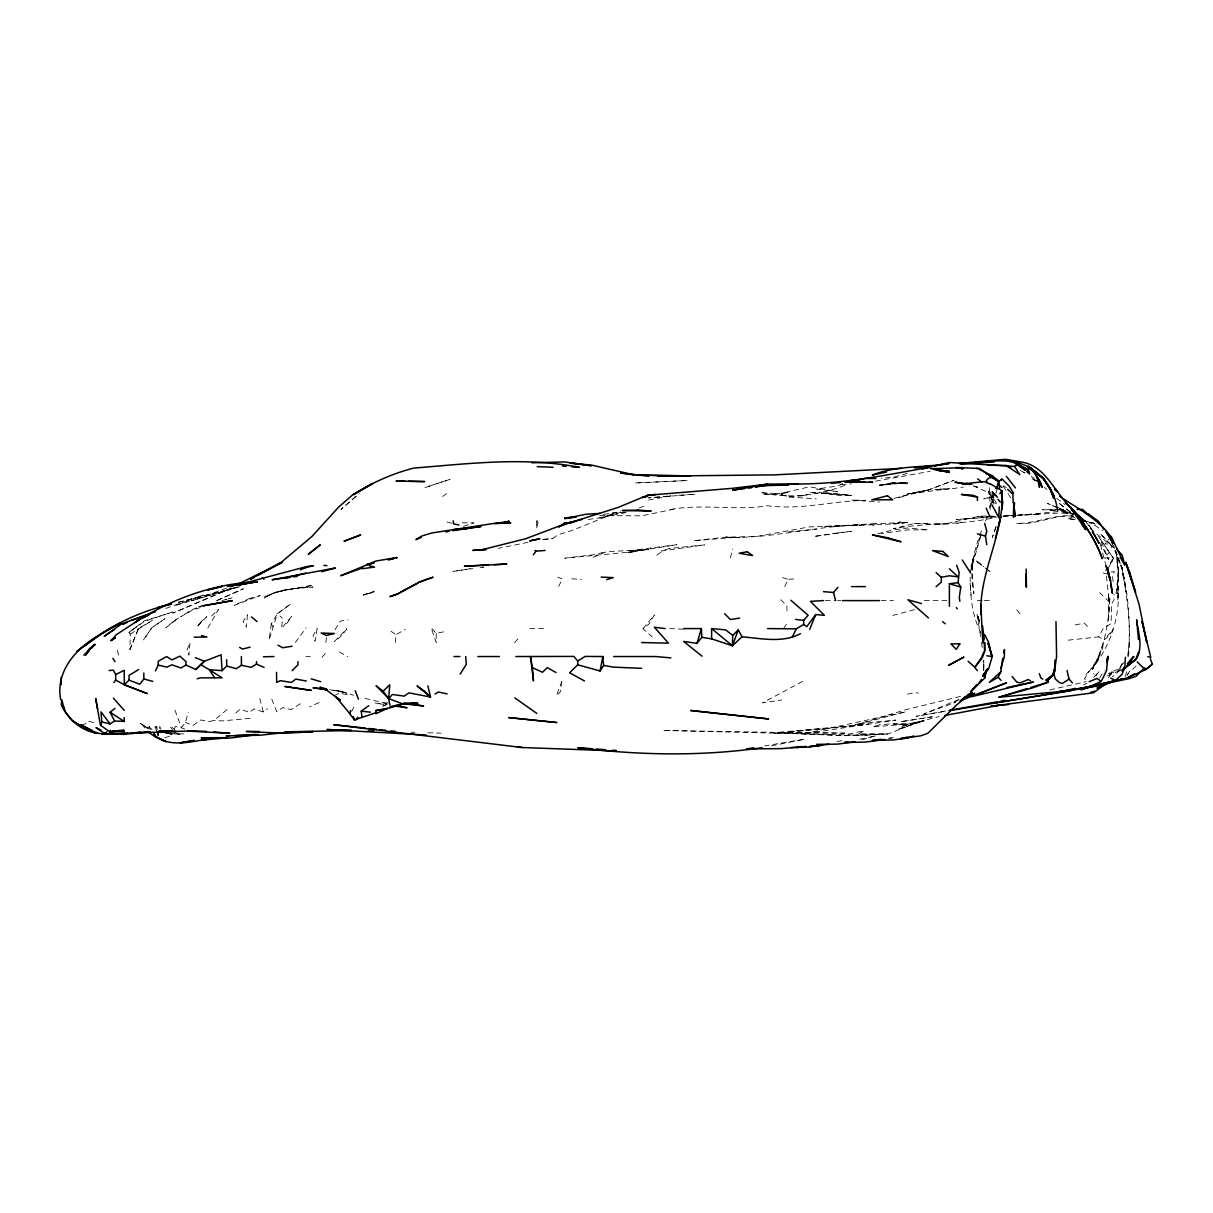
<?xml version="1.0" encoding="UTF-8"?>
<svg xmlns="http://www.w3.org/2000/svg" width="1213" height="1213" viewBox="0 0 1213 1213"><rect width="100%" height="100%" fill="white"/><g stroke="black" fill="none" stroke-linecap="round" stroke-linejoin="round"><path stroke-width="0.75" stroke-dasharray="5 3.75" d="M981.044 632.989C971.037 614.036 969.975 591.883 970.203 570.823M983.758 669.546L983.819 660.266M983.804 661.828L983.728 670.637L983.591 660.509M130.231 634.126L152.504 620.268L138.509 628.47L129.927 649.546L130.231 634.126L128.805 632.595L144.529 621.299L172.549 612.049L144.029 620.98L128.805 632.595L137.554 625.711M1128.606 656.536C1130.228 624.953 1129.212 592.399 1120.024 561.907M1116.021 593.612L1118.431 572.627L1116.385 553.401M395.226 642.556L396.151 634.611L405.263 629.395M325.812 642.556L326.767 635.187M271.333 623.8L269.119 639.948L277.337 613.778L290.877 603.831L277.337 613.778L271.333 623.8L273.622 628.516M1129.561 642.556L1127.62 656.536C1132.381 627.803 1126.786 598.525 1122.404 570.065L1126.498 593.612L1122.283 570.019L1115.111 550.641M971.037 569.367L972.962 558.647L972.113 572.627L973.872 593.612C968.929 571.035 973.736 548.61 982.909 527.807M992.704 502.698L993.599 497.451M158.145 735.29L154.991 726.466L158.145 735.29L156.644 726.466L158.099 735.321L159.767 726.466L161.223 729.71M990.869 506.2L992.886 495.708M970.248 572.763L981.302 533.796L970.218 569.033M971.84 565.955L973.281 559.921M989.656 507.838L992.568 495.662M1111.624 547.654L1112.655 543.651L1104.74 544.106L1109.607 538.329M730.332 557.935L732.697 549.034M992.977 504.274L995.448 495.222M995.934 493.418L997.404 488.005M1125.255 676.52L1127.029 670.471M174.338 729.362L175.279 726.466L181.434 727.785L185.362 722.417L188.303 712.486M129.927 649.546L138.509 628.47M995.964 526.867L992.355 537.404L997.101 523.728M993.25 502.698L988.443 492.569L988.959 491.098L993.25 502.698L996.434 503.501L992.295 493.918M1106.438 576.13L1109.122 601.057L1108.53 593.612L1108.439 621.572L1109.895 596.826C1108.879 621.769 1104.74 647.408 1092.322 669.394L1096.097 663.132L1103.542 642.556C1101.98 657.416 1091.154 666.983 1084.452 678.825L1086.59 679.841M1098.675 656.157L1092.322 669.394M1109.379 566.395L1112.579 558.541L1109.379 566.395L1102.951 572.854L1109.243 574.674M985.456 521.302L987.367 516.42M1112.154 561.725L1113.792 557.692L1104.618 558.056L1109.213 552.4M784.735 586.607L788.041 579.298L795.531 578.889M351.709 711.455L354.196 706.118M1095.384 663.177L1099.372 656.339L1096.158 663.375L1086.014 674.428M558.708 586.319L562.392 578.95L557.753 577.145M1122.161 663.496L1118.098 671.229L1121.98 665.406M1109.743 675.717L1112.366 670.834L1107.135 680.417M1068.259 640.176L1098.69 636.855L1103.299 628.349L1111.108 623.543L1111.548 603.907L1114.095 599.783L1113.974 594.143M207.832 628.031L218.552 609.32L209.667 617.781M1127.241 675.262L1130.061 670.531L1127.104 675.11M1096.082 663.329C1112.185 641.071 1120.266 614.127 1118.037 586.607L1117.734 600.602L1118.659 586.607L1118.022 572.627L1117.143 593.612L1118.462 572.627L1117.598 558.647M335.015 629.744L340.353 621.117L347.995 619.798M1099.554 678.022L1104.255 670.531M145.681 636.87L151.898 627.606L164.877 618.736L151.898 627.606L142.073 641.95M286.708 623.603L291.636 616.371L281.431 628.395L282.75 618.6L280.021 615.977M783.598 628.364L788.223 621.693M295.381 642.481L306.04 627.925M643.026 628.713L654.398 614.961L648.879 624.149L643.026 628.713L652.124 636.81M1123.905 662.495L1118.431 669L1108.455 673.549M514.63 642.708L518.497 638.159M322.006 657.279L325.66 653.11M1093.565 677.461L1099.205 671.335L1095.475 676.52L1093.58 673.609M1120.387 669.879L1112.473 676.809M1132.699 669.318L1136.081 666.028M355.849 496.329L341.035 509.369L359.457 493.524M235.777 712.926L240.219 709.18L249.605 712.365L253.942 708.892L263.312 711.955L267.467 708.786M226.998 709.635L213.943 720.446L208.818 721.629L200.767 719.946L193.034 725.419L185.362 722.417M872.738 525.881L875.695 523.591L907.43 522.485L895.482 523.895L823.506 526.654L875.695 523.591M300.324 703.737L291.211 709.56L282.887 707.619L276.731 711.576L271.485 698.506M543.788 539.724L553.007 538.284L557.722 534.888L571.763 530.536L613.717 513.69L599.738 517.89L587.501 519.558M442.563 496.481L446.687 493.706M656.779 555.069L662.177 551.46M802.536 681.463L762.552 702.858L781.551 699.992M858.895 733.638L864.323 730.772L847.326 734.335M958.209 700.022L953.479 702.494L956.739 701.069M319.08 702.6L309.649 706.77M334.197 695.701L338.988 693.275L348.631 694.806M894.011 498.361L928.4 489.991L954.025 480.212L928.4 489.991L907.976 494.085L949.385 488.596L935.39 489.385L949.385 489.112L963.365 487.065M1083.512 684.89L1086.833 683.374M369.055 593.642L374.62 591.671L363.203 594.825L374.62 591.125M382.686 706.421L387.296 704.344M842.656 483.684L837.501 486.004L816.516 489.066L837.501 491.781L809.526 486.807L781.551 493.221L789.072 492.478L762.856 494.707L782.825 494.161L760.293 492.463C789.769 499.165 820.246 495.571 848.13 484.063M216.521 600.769L243.388 588.79L216.521 600.678M198.78 606.652L201.889 605.894L191.79 609.73L180.752 616.72L192.67 610.063L200.645 607.41M169.441 736.2L164.892 737.807L161.496 736.564M593.081 557.313L606.652 551.627L648.682 549.656L627.788 550.945L676.657 544.743L628.592 552.34L640.312 550.323L634.733 551.657L564.773 558.147L593.081 554.841L606.652 551.627M232.168 588.078L172.928 613.081L230.515 588.29M959.119 699.461L923.912 713.896L955.662 702.403M639.115 507.944L643.587 506.215M1075.127 519.573L1068.259 518.664L1073.505 516.693M1107.105 675.99L1122.662 669.349L1108.727 674.034M383.444 705.648L386.143 704.647M280.279 591.277L264.07 597.175C279.126 589.26 296.7 588.805 313.03 585.182L280.279 591.277L271.333 593.688L264.07 598.297C277.929 587.896 296.579 588.608 313.03 587.016L292.045 588.866L278.323 591.792M81.468 725.177L85.683 723.645L88.124 721.083L96.252 723.297M226.846 588.047L191.26 600.829L238.643 586.546M977.36 516.465L994.842 516.511C974.251 513.251 955.374 524.956 935.117 524.122L937.24 524.152L914.071 523.576L893.435 528.641C927.657 522.287 962.561 525.517 996.586 517.102M956.739 523.743L962.182 521.908M463.548 526.321L473.858 522.864L459.879 522.803M224.602 591.065L237.505 586.895M363.203 595.28L368.676 593.521M239.598 586.804L175.4 605.439L203.178 595.067L165.681 608.471M907.976 494.601L898.56 497.406L903.685 496.617M862.003 739.809L876.044 735.745L856.757 739.854M996.586 495.268L983.728 498.861L992.734 497.224M892.768 615.446L915.633 609.335M178.447 602.285L224.162 590.716M178.356 602.27L229.105 589.594M907.43 473.388L893.435 477.118L881.199 478.316M960.484 696.414L906.718 709.438L854.21 725.253L905.884 711.728L803.34 733.85L895.891 720.113L872.465 722.281L844.491 726.784L774.288 733.395L868.963 724.131L777.245 732.394L662.677 730.438L865.46 735.321L887.795 733.926L859.031 734.123L888.052 733.971L920.03 721.432L897.559 729.513L924.139 720.901L900.425 726.648L939.18 716.549M877.742 533.69L893.435 529.914L907.43 528.019L928.4 529.823L907.43 529.914L881.229 533.584M802.672 495.723L808.207 494.404M1049.806 689.954L1086.09 681.661M620.813 512.402L599.738 517.89L625.953 512.599M889.948 738.338L893.435 737.58M771.392 745.859L804.704 739.187L764.751 745.874M907.536 694.124L915.754 692.517L918.317 693.29M528.064 542.317L498.331 548.337M436.18 633.292L436.255 642.556L431.07 627.743L436.18 633.292L445.899 631.412M1075.249 624.892L1084.346 623.179L1089.107 628.137M648.682 499.968L671.305 495.859L648.394 497.861L695.398 494.191L676.869 495.48M875.589 481.136L930.159 471.341M945.549 711.03L916.058 716.292L945.64 711.273M669.667 496.147L671.305 495.859M470.371 568.715L452.889 571.414L472.797 568.594M603.225 514.418L620.813 511.841M860.684 525.002C815.576 525.76 771.165 539.118 726.117 537.207L739.627 537.753L726.117 537.207L732.212 537.602L693.442 540.755L725.601 537.132L756.002 536.586L809.526 526.897L872.738 524.441M480.03 567.563L483.653 567.047L478.756 567.608M837.031 741.446L842.626 740.643M888.189 738.292L891.691 737.822M1055.856 509.824L1048.532 510.749L1067.789 509.278M907.43 522.485L891.434 523.94L902.881 523.046M542.666 539.451L553.007 538.284M1003.576 516.329L1012.324 515.343L1005.319 515.995M625.953 512.144L608.471 513.463M627.788 552.4L634.733 551.657M1111.138 571.96L1114.413 571.611L1112.397 575.599L1113.579 584.772M374.984 702.903L378.956 703.707L389.949 702.661M788.541 531.87L816.516 529.247M840.988 484.745L851.481 483.79M995.539 516.935L956.375 519.513L995.539 516.526M1002.999 516.298L1012.324 515.495M802.9 495.783L787.222 496.905L816.228 498.892M1002.999 515.995L1010.459 515.48M1060.814 509.339L1042.437 509.733L1058.797 510.446M250.09 718.354L222.115 720.901L213.943 720.446M1017.919 515.116L1061.269 513.008L1073.505 514.009L1061.269 511.871L1073.505 513.857L1061.269 511.295L1019.314 515.191L1040.284 514.221L1014.068 515.434M183.603 733.895L172.943 733.698M991.339 516.48L994.842 516.359M599.738 515.601L641.692 515.843L674.17 509.081L670.471 509.521C702.767 503.456 735.184 511.037 767.571 505.73C800.686 510.339 832.573 500.787 865.46 500.423L851.481 500.044L879.455 502.03M914.071 523.576L930.25 523.516M934.359 524.168L949.718 524.122M825.265 600.602L835.742 600.602M837.501 600.602L840.988 600.602M881.199 600.602L893.435 600.602M924.336 600.602L949.385 600.602M977.36 600.602L982.606 600.602M984.35 600.602L991.339 600.602M529.808 628.577L543.788 628.577M305.964 656.536L310.301 656.536M1073.505 516.298C1054.036 514.1 1036.023 525.547 1016.327 523.334C1035.857 523.91 1054.097 514.069 1073.505 515.965M411.071 732.212L414.785 732.318M427.886 732.743L440.956 733.168M571.763 578.844L581.482 579.253M669.667 628.577L684.541 629.259M1089.244 522.985L1096.704 523.409M332.923 690.576L341.444 691.274L353.574 695.246M1085.423 520.938L1095.339 524.198M174.596 733.88L179.6 734.426L179.6 735.518M329.724 689.788L341.444 691.274M1068.259 518.664L1075.112 519.558M378.956 703.707L386.447 704.798M1093.398 522.864L1090.108 522.318L1102.723 530.566M786.691 495.965L779.625 494.783L786.615 495.981M1034.295 480.575L1038.828 481.409M386.947 703.419L361.974 697.778M974.039 486.398L977.36 487.156L972.735 485.534L988.443 492.569M446.975 521.999L452.358 523.394M1060.602 510.521L1070.366 513.19M1034.431 480.045L1038.859 481.288M782.643 577.615L788.041 579.298M1073.687 513.994L1064.301 510.855L1073.687 514.691M184.876 729.134L181.434 727.785L173.777 706.982M1056.781 507.186L1047.289 503.334L1057.539 507.974M179.6 734.426L174.551 732.288L170.381 727.163M1073.611 514.615L1058.358 507.822M1059.237 508.747L1066.075 511.825L1059.586 508.202M152.186 729.392L140.056 723.433L149.169 729.271M1035.235 480.166L1032.43 478.756L1035.144 480.303M1024.773 472.843L1020.163 470.447L1024.924 473.085M1031.232 476.527L1034.386 478.256M339.428 652.033L347.631 656.642M1098.69 636.855L1101.298 638.372M1075.249 518.012L1057.948 507.292M390.874 631.26L396.151 634.611M149.244 729.18L141.86 724.07L145.317 728.573M1090.032 528.459L1113.564 547.594L1100.13 533.508L1113.564 547.594M1003.621 485.7L1006.305 487.687M981.772 565.379L976.177 560.846L983.485 566.274M1056.629 498.225L1064.984 504.623M976.177 560.846L983.622 566.714M985.108 567.881L991.066 572.566L986.002 568.366M1070.836 512.371L1058.1 502.546L1070.761 512.432M1044.287 487.232L1046.819 489.521M1099.494 592.611L1111.548 603.907M171.973 727.163L174.52 729.574M780.763 599.722L786.873 605.757L787.055 614.582M1003.242 486.216L1010.899 497.997M1016.767 609.821L1020.588 614.521M1092.003 529.247L1085.104 520.256L1092.185 529.838M1086.105 522.09L1092.807 531.021M1100.509 539.3L1112.7 557.343L1098.417 536.404M1101.252 541.847L1108.743 559.799L1100.555 543.5M1113.17 545.062L1114.641 548.458M1115.384 550.156L1119.053 558.647M1114.944 550.808L1122.48 568.548L1115.141 550.414M988.959 491.098L992.931 502.698L990.339 491.083M979.3 621.162L977.178 614.582L979.725 622.997M979.361 621.314L977.451 614.582L979.391 621.572M117.312 650.259L118.722 655.566M1100.479 544.652L1105.938 565.637M979.331 623.33L977.072 614.582L981.014 639.054M259.809 698.506L263.312 711.955M981.514 642.556L982.53 649.85M970.127 583.317L971.113 595.28M989.596 487.762L990.187 509.687M247.376 614.915L246.436 627.182L243.116 621.602L247.376 614.915M189.941 643.208L188.925 655.172L187.166 649.592L189.941 643.208M561.771 681.479L560.361 691.759L556.524 695.656L561.771 681.479M317.154 628.683L315.031 641.207L313.06 635.627L317.154 628.683M537.981 523.015L536.449 528.792L536.449 518.891L537.981 523.015M1112.806 629.683L1109.85 635.081L1104.406 639.676L1112.806 629.683M346.812 628.88L341.384 636.021L334.47 641.434L346.812 628.88M201.176 621.617L196.688 627.197L206.756 616.704L201.176 621.617M173.201 621.617L165.893 627.697L178.781 617.69L173.201 621.617M900.107 521.817L895.482 523.895L900.107 521.817M250.09 598.297L234.079 605.408L260.113 595.568L250.09 598.297M441.38 482.137L424.914 487.626L450.038 479.362L441.38 482.137M669.667 548.412L661.161 551.051L704.632 544.91L669.667 548.412M879.455 724.919L872.465 726.89L907.43 724.055L893.435 724.328L907.43 724.267L924.063 720.613L907.43 724.131L893.435 723.57L879.455 724.919M226.907 599.267L221.797 600.662L226.907 599.267M232.032 597.873L228.62 598.797L232.032 597.873M893.435 482.38L879.455 485.7L893.435 482.91L908.294 482.622L879.455 485.518L893.435 482.91L907.43 483.76L893.435 482.38M928.4 489.991L907.43 494.04L928.4 489.991M932.236 716.838L900.425 721.75L932.236 716.838M837.501 532.932L813.832 536.495L851.481 531.279L837.501 532.962M905.595 482.85L879.455 484.745L905.595 482.85M850.161 495.283C836.5 497.194 823.263 490.871 809.526 492.66L851.481 495.42L823.506 492.705L850.161 495.283M844.764 733.152L777.245 732.394L844.764 733.152M686.983 480.53L635.066 482.986L686.983 480.53M876.059 734.441L844.491 735.73L777.139 732.819L844.491 735.503L876.059 734.441M340.823 691.531L335.288 690.455L346.857 693.23L340.823 691.531M151.064 729.407L149.093 726.466L151.094 729.483M1124.466 578.813L1121.98 573.537L1124.436 578.859M1118.462 572.627L1116.703 558.647L1118.416 572.627"/><path stroke-width="1.5" d="M990.111 483.699L1002.059 490.871C1004.789 533.447 978.952 571.839 980.892 614.582L980.726 611.094M1026.092 582.998L1026.092 574.007L1026.365 587.244L1026.183 568.988M60.65 699.643C55.282 670.592 77.192 646.787 101.104 634.096L84.637 645.938C109.276 625.772 139.859 611.261 171.427 604.074M1138.476 639.554L1136.657 619.828C1138.203 632.837 1143.738 647.666 1135.777 659.645L1124.117 668.272M984.926 642.556L984.88 650.926L982.181 657.916L974.782 667.423L977.39 670.683M1054.901 660.13L1054.825 667.317L1052.823 675.323L1045.833 680.235L1053.824 674.307L1055.174 669.47L1053.733 673.427L1046.834 681.251L1048.35 682.1L1033.294 687.65L998.981 697.217L1065.241 691.092L1089.244 686.755L1101.222 681.448L1106.559 670.531L1107.818 656.536L1106.969 660.039M702.069 656.188L683.647 641.434L697.005 643.345L701.766 637.325L711.622 638.872L732.379 645.756L732.713 635.43L738.262 629.896L742.038 636.81C761.248 638.417 782.597 643.269 800.459 633.656M977.36 500.529L977.511 497.072L972.947 495.298L961.363 494.449L977.511 497.072M118.965 730.484L124.211 730.317L110.231 732.182L100.876 725.495L100.997 723.084M61.211 677.354L60.802 684.845L61.363 681.888M1124.891 665.315L1125.406 657.325M1014.553 502.698L1013.431 517.223L1013.765 502.667L1015.038 516.677L1013.674 502.667M970.718 691.835L976.981 684.511L970.718 691.835L984.744 678.022L985.077 674.337M956.632 565.303L959.18 572.354L958.058 582.665L960.787 587.047L959.301 597.19L959.862 601.345M1057.524 511.007C1055.613 492.326 1044.332 475.739 1027.942 466.702L1043.559 478.407L1049.882 488.718L1043.696 478.422L1028.336 466.171L1036.524 475.617L1040.269 481.804L1039.389 487.368C1038.495 480.773 1034.355 467.066 1027.578 466.429C1006.29 456.224 982.394 462.987 959.877 463.791M577.706 664.785L600.041 670.971L602.846 656.536L585.182 656.415L577.706 660.994L577.706 664.785L569.625 672.775L584.469 680.963M1000.846 671.744L989.308 682.358L998.163 677.218L1000.846 671.744L1002.757 658.204M1003.773 653.003L1004.47 649.546L1004.364 656.536L1000.695 668.575M998.86 525.396L1000.725 516.677L995.342 538.572M984.744 678.022L986.169 671.744L983.713 676.672L987.473 669.015L982.955 675.959L987.594 668.97L982.545 676.081L988.534 669.091L992.204 656.536L988.034 643.269L992.204 656.536M375.969 712.744L354.363 719.931L349.844 713.744L350.648 710.515M986.76 544.652L985.517 536.146L986.775 531.158L984.668 523.364M999.3 506.837L998.845 517.602L992.067 505.048M697.005 643.345L701.387 628.577L683.647 628.577M996.828 488.005L998.466 481.516L979.558 468.461L955.692 467.536M711.622 638.872L711.622 628.577L732.379 645.756L738.262 629.896M809.678 629.426L815.727 614.582L824.385 615.309L810.405 601.36L823.506 600.602M1124.936 667.271L1122.025 674.261L1115.399 680.538L1096.234 686.224L949.339 710.651M981.984 656.294L983.925 651.821M155.416 670.941L158.251 665.088L158.251 661.252L166.59 656.567L171.958 659.902L179.873 656.142L185.998 661.707L185.998 665.088L180.858 667.984L171.958 664.8L166.848 667.135L158.251 665.088M792.089 637.462L796.274 628.88L803.673 624.422L803.673 620.389L808.176 615.264L790.785 600.223M100.876 725.495L101.74 721.887L100.997 711.864L110.049 723.918L114.583 721.022L124.211 721.417L124.211 717.565M1018.799 465.777L1024.985 470.098L1025.925 468.37L1012.612 461.44L1008.943 461.562M1110.835 536.783C1098.478 518.952 1077.25 508.368 1059.434 496.102M1121.919 671.047L1124.496 666.741M91.324 648.455L94.857 644.437L89.065 649.349L85.441 655.156L88.974 651.138M460.106 674.14L466.277 664.375L465.701 656.536M1127.104 666.21L1134.064 656.536M978.876 683.419L981.469 679.401M600.041 670.971L603.634 665.452L602.846 656.536M974.782 667.423L981.347 657.795M113.946 682.51L115.675 680.068L115.675 674.549L113.325 670.152L109.14 670.531M999.8 493.691L1002.059 490.871M815.727 614.582L806.751 626.666L803.673 624.422M533.341 554.796L536.04 551.172L545.062 550.459M355.788 719.931L357.896 717.186M143.831 672.972L143.831 678.946L139.722 684.208L129.048 680.144L124.393 684.769L115.675 680.068M1127.377 663.663L1133.276 656.536M823.506 591.641L833.543 592.475L837.925 587.335M1127.741 664.754L1123.041 669.879L1136.217 658.932L1138.871 651.942L1135.777 659.645L1136.217 658.932L1124.011 668.302M1141.463 670.531L1136.005 676.369L1129.015 678.643L1078.812 689.257L1085.969 687.301M185.998 665.088L195.793 669.47L204.345 661.312L221.1 654.793L222.055 670.653L209.258 669.712L200.554 664.512M83.864 655.156L94.857 644.437M292.181 670.653L297.943 664.83L297.943 661.54M1046.834 681.251L1053.824 674.307L1052.823 675.323L1055.113 666.892L1056.584 656.536L1055.977 621.572M222.055 670.653L226.679 666.073L226.679 659.766M375.969 710.5L387.538 708.286L375.969 713.699L375.969 710.5C390.48 709.817 403.125 701.114 417.924 703.297L402.852 703.949L388.66 698.567L376.06 685.724L383.126 691.198L389.782 684.784L388.66 698.567L389.949 705.102M195.793 669.47L204.345 661.312L195.338 657.628M732.379 645.756L742.038 636.81M936.118 586.698L941.273 582.088L941.273 577.297L936.118 572.627M1107.605 682.494L1093.489 692.79L991.673 706.178M1134.655 673.806L1126.741 678.249L1146.088 669.424L1152.35 664.163L1150.379 658.917M999.512 488.718L998.981 480.924M89.065 649.349L95.114 644.452M1152.35 664.163L1146.497 668.894L1142.798 667.377L1137.218 661.949M114.583 721.022L110.095 712.258L114.932 708.392M1000.831 480.136L1002.15 479.12L1009.14 486.125L1013.522 493.115M361.974 716.671L361.231 711.182L368.722 705.678M961.333 699.931L971.658 692.396L956.223 705.314L927.9 733.228L920.91 735.806L900.425 738.672L907.794 736.988M998.557 481.531L1002.15 479.12M264.07 667.438L256.489 664.072L251.136 667.377L241.432 665.209L236.505 668.681L226.679 666.073M135.083 622.421C171.867 598.767 213.412 583.589 257.429 581.74L236.11 585.197L255.716 581.664L237.975 585.348M960.059 701.069L972.386 692.593L967.656 695.064M563.893 523.394L572.718 522.333L563.893 523.394L558.647 526.912L567.714 522.924L582.149 519.467M135.037 622.496L140.465 618.903L116.19 634.793L111.005 640.691L115.205 637.977M1067.076 670.531L1069.078 679.113L1062.452 683.404L1059.677 682.737L1055.31 678.977L1053.733 673.427M1102.814 684.557L1097.022 688.165L1113.655 681.13M435.042 694.063L438.393 691.986L447.127 693.927M138.707 669.5L129.048 675.353L129.048 680.144M114.174 629.638L104.197 636.325L121.74 623.8L155.567 611.625M372.876 483.456L353.514 494.661C371.815 482.607 392.36 473.692 413.527 468.112C468.643 463.73 524.562 456.543 579.405 467.354L571.869 466.778M111.05 640.161L115.205 637.765M371.299 484.26L353.089 494.449L338.518 507.216L311.953 536.464L281.643 561.983L250.575 579.132M886.597 472.024L872.465 475.026C897.195 465.201 923.639 467.915 949.385 463.381L934.435 465.959L949.385 462.502L1014.568 466.399L1017.616 464.806M250.788 579.177L254.124 577.388M257.459 575.599L282.523 562.195L239.31 583.559L230.409 586.758M115.675 674.549L124.181 670.289L124.393 684.769L147.182 693.563L124.393 684.769M122.983 624.392L127.183 622.39M101.013 730.135L96.009 727.633L104.106 733.213L106.865 732M797.866 483.79L767.571 484.123L732.607 488.308L647.545 495.268L617.826 507.534L557.783 526.609L525.805 538.693L481.986 549.747L472.827 550.414L485.973 549.504M149.078 614.915L138.221 619.631L146.955 615.977M963.258 698.233L974.676 693.26L964.305 697.399M995.752 488.718L997.404 488.005M300.354 569.852L305.342 567.76M1089.153 681.736L1097.052 678.431L1101.222 681.448M131.626 620.359L150.442 613.52M421.184 537.526L415.938 539.633L421.972 535.919L431.904 532.962L493.721 523.455L510.749 522.833L494.328 523.576L509.005 521.393L501.924 523.334M1091.048 685.83L1081.041 689.788L1096.961 684.92M960.954 700.492L1006.608 682.752L971.537 696.671L1033.294 682.024L1006.957 687.559M362.763 567.851L340.823 575.69L375.969 561.013L396.939 557.571L389.949 559.572M1123.541 678.704L1078.812 689.257L1125.346 678.416L1078.812 689.257M913.798 735.927L907.43 738.004L893.435 739.93L872.465 740.43L881.199 739.248M304.236 567.987L313.454 565.667L306.04 566.714L236.262 585.303M402.852 703.949L389.949 706.739M998.981 697.217L1027.199 688.575M1030.732 687.498L1048.35 682.1M846.098 482.122L853.088 479.999L859.577 480.06M606.727 579.617L613.232 577.631L601.132 577.1M1075.522 688.362L1058.206 692.107L1089.244 686.755M197.158 678.81L200.357 677.855L222.115 677.84L209.258 669.712L214.656 677.673M854.983 741.84L837.501 744.13L816.516 744.357M806.084 746.511L781.551 748.618L746.586 748.921L753.849 747.708M805.826 746.495L796.835 747.587L802.111 746.495M321.718 571.702L335.349 567.987L272.091 579.753L286.526 577.737L306.04 573.067M647.393 496.193L642.405 497.527L647.59 496.223M506.215 522.136L509.005 521.393L501.014 523.44M388.387 559.784L396.939 557.571L388.039 559.648M651.047 495.344L654.504 494.479L650.881 495.329M922.244 468.976L928.855 467.657L949.385 472.403L934.268 469.37L949.385 471.341L938.892 470.902M501.318 523.379L504.82 522.515M828.752 744.297L809.526 746.541L820.018 745.434M760.566 485.761L788.541 485.003L767.571 485.185L755.335 487.035L767.571 484.123L732.607 490.158L744.843 488.581M250.09 647.196L242.464 649.031L239.613 647.378M157.963 607.304L171.533 604.089M373.801 562.984L366.69 564.636L373.847 563.075M1000.831 701.175L1004.47 700.341M1090.79 692.183L1094.854 691.258M286.526 577.737L285.146 578.04L290.362 577.327M847.993 741.719L844.491 742.462L865.46 742.098L884.702 739.46M762.143 747.708C701.22 756.503 638.857 755.32 577.813 747.693L592.49 748.755M944.73 715.503L998.39 705.405L1008.579 704.526M983.91 481.652L963.365 483.835L954.919 482.168L970.355 484.214M846.037 482.046L865.46 478.453L875.953 478.483M927.46 467.657C881.442 475.905 835.53 485.291 788.541 483.851L797.866 484.169M941.273 577.297L949.385 575.781L958.058 576.842L949.385 568.791M445.899 531.931L449.386 531.294M236.11 585.182L255.716 581.664M213.715 738.247C194.884 740.491 173.307 748.194 156.083 737.034L154.081 734.017M949.233 710.378L997.147 701.827M567.714 522.924L574.932 521.681M206.528 739.308L201.146 740.233L227.24 737.792M210.122 738.687L213.715 738.065M292.045 646.241L282.674 647.757L278.035 645.195M995.585 702.797L1071.185 690.697M739.596 618.114L730.362 619.525L724.646 613.687M452.889 530.672L480.954 526.533L452.889 529.763L466.869 528.777M236.11 584.727L257.429 581.74M1057.433 691.88L1069.881 690.136M1057.509 691.865L1070.23 690.106M293.849 576.842L297.337 576.372M362.338 568.715L374.59 567.093L369.01 565.652M575.963 517.132L564.773 518.588L585.743 514.282L599.738 513.417M821.808 745.298L808.237 747.087L790.937 747.496M748.33 488.126L751.833 487.671M949.385 606.318L949.385 583.756L958.058 582.665M257.929 734.532L229.105 738.141L201.146 737.777L227.24 737.64M125.667 733.274L101.816 733.835L127.395 733.243M960.999 463.897L994.235 462.017M930.765 468.779L962.197 467.657L958.922 467.687M127.168 733.228L137.099 732.879M991.082 706.224L998.39 705.405M289.043 732.046L260.037 735.245L226.073 735.851L229.818 735.685M575.963 516.753L564.773 517.951L570.019 517.724M934.935 465.656L914.42 467.566L926.656 466.99L915.497 467.581M959.18 463.411L1005.319 459.318L1019.314 461.607M987.837 465.246L1006.047 465.458L1011.187 468.127M131.701 733.516L150.306 732.03M647.545 495.268L655.672 494.555M831.269 483.32L840.503 482.531M132.49 732.97L140.632 732.394L124.211 734.381L102.483 733.744M481.986 549.747L486.383 549.474M901.365 468.37L774.561 474.874L657.81 476.103M159.176 731.5L171.412 730.833L160.404 731.378M488.369 564.985L464.382 566.213L506.822 564.03L493.903 564.697M974.16 462.729L981.484 462.365M133.036 732.773L147.622 732.03M235.428 735.427L255.988 734.471M132.96 733.061L187.151 731.06L229.757 733.319L213.655 731.97M159.176 731.181L169.668 730.848M351.33 730.514L285.055 731.848L313.03 731.651L284.1 733.349L246.36 731.469L259.309 731.469M531.931 462.79L564.773 461.926L591.277 465.747L570.08 463.139M263.433 656.794L273.986 656.536M194.141 637.159L206.953 637.052L201.51 635.597M638.19 475.299L690.637 475.89L636.567 475.041M851.481 586.607L865.46 586.607M842.58 600.602L879.455 600.602M767.571 628.577L796.274 628.88M641.692 642.556L668.484 643.163L654.338 627.227L665.179 628.577M454.011 656.536L459.848 656.536M477.861 656.536L499.407 656.536M515.813 656.536L573.87 656.415L577.706 660.994M613.717 656.536L655.672 656.536L670.88 657.886M188.091 730.833L206.498 731.378M159.51 731.454L175.991 731.545L166.833 730.833M641.692 668.318L613.717 667.15L603.634 665.452M1142.555 669.379L1146.088 669.424M405.036 481.212L396.075 481.045L424.747 481.576L408.614 481.273M976.04 468.415L977.36 468.445M865.324 482.152L844.612 481.758L872.86 482.304L869.099 482.228M1077.114 509.339L1082.678 509.49L1088.106 514.539M111.975 730.817L124.211 731.166L120.724 730.726M351.3 730.302L327.01 729.529L426.354 735.017M368.1 730.833L373.68 731.014M537.207 466.641L553.052 467.278M365.219 728.088L333.681 724.722L522.166 747.526L615.886 750.908M971.765 484.275L962.44 483.744L965.76 484.503M596.159 749.012L605.332 749.679M612.671 750.21L616.34 750.468M323.886 565.394L326.949 565.622M562.438 466.05L566.213 466.338M711.622 628.577L725.662 629.896L732.713 635.43M570.246 463.032L592.156 465.216L634.702 475.011L620.707 473.009L648.682 476.103M361.231 711.182L370.435 712.167M368.934 728.482L376.348 729.271M380.063 729.68L385.628 730.271M391.193 730.863L394.892 731.257M402.852 703.722L423.61 705.996L412.875 704.268M795.531 619.418L803.673 620.389M326.009 689.333L313.03 687.771L327.495 689.818M393.952 705.89L407.083 707.786L396.09 705.405M986.851 655.748L991.794 656.536L988.716 642.556L984.789 634.748M403.929 702.827L407.507 703.404M101.331 733.729L94.341 732.591L80.862 724.889L92.021 730.362M516.829 746.556L522.166 747.526M306.298 681.024L295.745 679.083L291.469 682.449L280.4 680.66L276.67 682.403L276.534 672.336M458.923 524.971L453.617 523.94L453.177 520.786M998.815 481.061L992.583 476.057L989.368 475.814L992.507 476.83M104.106 733.213L109.352 734.305M159.449 731.227L172.14 733.956L159.449 731.06M1019.314 461.819C1045.045 463.973 1054.233 492.205 1070.882 507.595C1083.785 522.985 1095.748 539.467 1102.283 558.647C1094.505 537.495 1081.511 518.224 1065.439 502.516M101.74 721.887L110.049 723.918M326.479 688.893L320.02 687.225L327.798 691.001L340.262 700.159L336.077 696.99L349.844 713.744M143.831 678.946L152.762 681.388M921.41 603.513L907.855 599.738L928.4 617.857M977.36 533.811L985.517 536.146M949.385 583.756L960.787 587.047M311.15 678.84L320.748 681.676M1115.399 680.538L1110.744 678.097M1147.741 656.536L1150.819 657.582L1141.964 621.253L1146.816 642.556L1138.992 604.074L1125.816 562.256M96.252 733.168C80.513 730.332 68.186 719.127 61.317 705.071L61.727 699.643L64.971 711.425L73.174 721.765M986.093 473.722L991.339 475.587M96.797 732.713L82.257 727.057L73.098 721.098L82.257 726.708M984.638 481.652L990.111 484.139M532.446 667.62L533.462 680.857L530.46 656.536L532.446 667.62L542.469 672.29L547.275 667.65L556.039 672.533M1042.801 679.159L1040.906 678.082L1039.298 673.579M1018.253 465.534L1012.612 461.44L1018.359 464.291L1024.985 470.098M979.043 469.295L992.583 476.057M1030.474 680.766L1028.184 679.523L1020.285 682.889L1016.888 682.176L1012.127 676.581M998.466 481.516L992.098 477.573L989.05 477.907L986.29 480.53L987.609 483.426M1029.898 468.9L1033.931 471.417M110.095 712.258L124.211 721.417M1006.047 465.458L1019.799 474.601L1014.568 466.399M534.994 550.475L536.04 551.172M148.972 732.5L154.324 736.215L166.181 741.689L156.007 736.761L154.036 733.82M1012.612 461.44L1015.706 463.609M514.812 697.9L536.798 713.396M1026.714 471.66L1029.534 473.707L1027.578 466.429M1088.106 513.63L1098.371 521.211L1103.951 529.323M977.648 478.908L982.121 482.228M1054.673 489.597L1057.554 491.856L1055.022 489.127M942.622 621.693L945.276 623.785M1034.583 471.493L1043.316 478.483L1050.215 488.718L1053.703 498.331L1050.215 488.718L1043.316 478.483L1035.265 472.024M999.254 485.261L1001.938 487.414M974.479 666.847L968.156 661.343M251.47 616.917L257.035 621.572M1073.399 511.477L1084.695 521.181L1071.14 508.687M1072.444 682.919L1069.078 679.113M1065.514 502.637L1070.882 507.595M262.326 577.752L263.918 579.238M1001.059 680.341L998.163 677.218M1007.685 489.294L1012.916 494.328L1013.158 502.698M997.404 497.163L992.173 491.871L994.508 494.813M1072.292 510.097L1083.527 522.121L1070.745 507.413M115.083 661.661L112.839 658.341M113.4 698.157L124.272 710.409M1116.612 548.913L1122.237 555.266L1124.709 564.849L1120.296 557.252M997.981 499.225L1000.3 502.167M1006.365 476.33L1015.493 487.929M956.375 607.592L957.315 608.79M383.126 691.198L388.66 698.567L392.451 694.473L404.172 696.126L408.993 692.866L430.524 697.035L427.886 685.891M1082.891 522.848L1088.273 530.672M1081.935 524.289L1085.62 529.641L1070.821 508.065M1051.11 491.523L1054.158 495.965M1025.925 468.37L1029.534 473.707M962.273 559.981L970.43 572.627M1111.108 536.51L1124.709 564.849M1036.524 475.617L1042.285 487.368L1040.269 481.804M986.154 508.156L989.535 516.025M1111.047 536.449L1113.701 543.015M355.227 690.713L358.426 699.143M63.121 706.375L64.971 711.425M353.301 716.534L354.363 719.931M833.543 592.475L835.59 600.602M100.3 724.752L95.706 698.506L97.616 708.983M1109.971 580.602L1107.545 567.911L1110.183 579.814L1106.059 565.774L1110.365 579.117L1112.412 593.293L1110.668 584.226M982.575 626.135L984.228 638.842L982.818 643.133L980.786 604.453M984.289 643.39L984.562 650.335M701.387 628.577L701.766 637.325M241.372 656.536L241.432 665.209M1026.304 579.587L1026.304 586.607M256.489 661.631L256.489 664.072M110.231 730.211L110.231 732.182M1002.651 502.698L1001.999 509.293L1001.574 491.265L1002.651 502.698M1108.273 656.536L1106.832 661.782L1108.273 656.536M959.847 643.845L956.284 649.364L950.886 643.876L959.847 643.845M320.065 544.971L308.39 554.25L320.065 544.971M84.152 645.938L77.177 651.229L84.152 645.938M110.231 628.349L101.164 633.944L120.784 623.012L110.231 628.349M404.581 589.852L397.576 593.976L389.949 596.584L397.682 593.991L417.924 583.013L404.581 589.852M963.759 657.188L948.9 665.118L963.759 657.188M425.247 579.784L418.015 582.634L433.041 577.206L425.247 579.784M354.378 537.298L344.022 541.225L360.655 534.948L354.378 537.298M334.015 633.504L326.509 635.46L321.111 633.034L334.015 633.504M887.446 495.753L871.738 499.801L892.632 499.801L887.446 495.753M222.115 586.44L207.741 589.943L222.115 586.44M539.664 538.815L529.808 540.846L539.664 538.815M232.335 600.662L202.965 605.818L232.335 600.662M747.238 551.733L739.111 553.264L752.576 555.554L747.238 551.733M194.141 740.446L180.161 742.826L194.141 740.43M232.608 585.667L227.362 586.395L232.608 585.682M638.008 510.051L622.39 510.537L651.154 511.098L638.008 510.051M942.895 551.415L932.509 550.581L948.293 556.555L942.895 551.415M768.481 718.93L690.637 710.5L768.481 718.93M556.676 722.523L508.869 717.596L556.676 722.523M311.256 690.394L285.055 686.497L311.256 690.394M888.083 537.829L872.465 534.903L901.047 541.786L888.083 537.829M962.697 468.794L957.573 467.551L962.697 468.794M969.657 484.457L966.579 483.381L969.657 484.472M89.246 729.286L84 727.36L89.246 729.301M424.929 691.486L417.029 685.891L430.524 697.035L424.929 691.486M1110.198 537.708L1106.029 531.597L1112.837 543.288L1110.198 537.708M1096.158 537.829L1092.397 531.628L1099.084 543.348L1096.158 537.829M1129.788 572.627L1125.74 562.635L1135.565 592.278L1129.788 572.627"/></g></svg>
